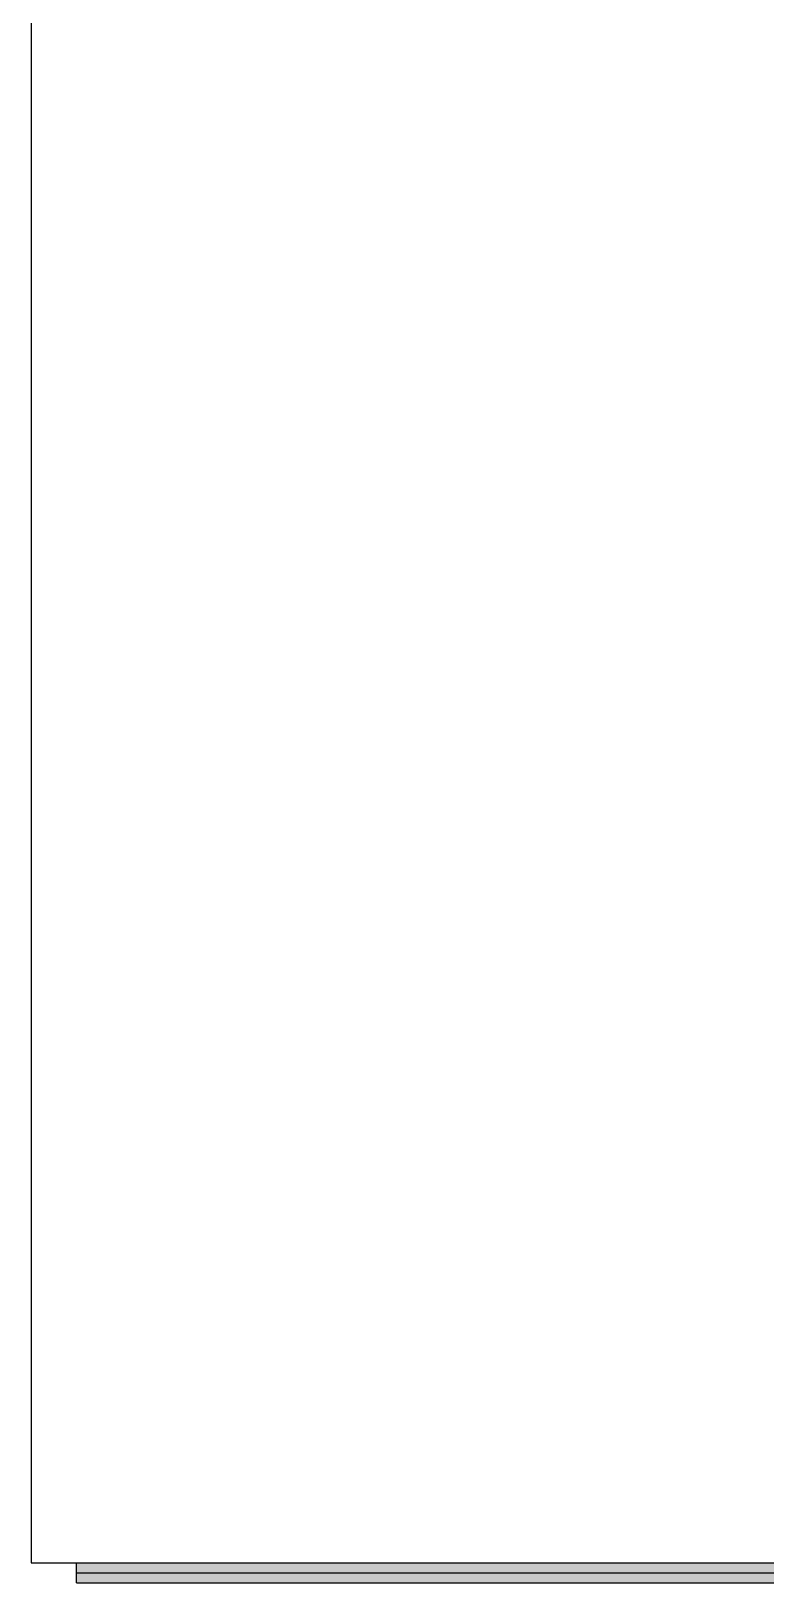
# Model space of a CAD drawing. Extents: x 2558 to 85222, y -662 to 28852.
# Drawn here: x 23464 to 26190, y 5840 to 11593 of the extents above; entities that cross this region are included whole.
import ezdxf

# ---------------------------------------------------------------- set-up
doc = ezdxf.new("R2010")
doc.units = 0
doc.header["$MEASUREMENT"] = 0
doc.layers.get('0').update_dxf_attribs({"linetype": 'CONTINUOUS'})
doc.layers.add('TABLE', color=7, linetype='CONTINUOUS')

# ---------------------------------------------------------------- blocks, each defined once
blk = doc.blocks.new('RCSTD1_STANDARD_OUTLINE')
blk.add_line((168.75, -75), (168.75, 0))
at = {"color": 2}
blk.add_solid([(168.75, 0), (168.75, -75), (16743.211561, 0), (16818.211561, -75)], dxfattribs=at)
at = {"layer": 'TABLE'}
for p, q in [((0, 22484.087421), (0, 0)), ((0, 0), (16743.211561, 0))]:
    blk.add_line(p, q, dxfattribs=at)
at = {"layer": 'TABLE', "color": 2}
for p, q in [((168.75, -37.5), (16780.711561, -37.5)), ((168.75, -75), (16818.211561, -75))]:
    blk.add_line(p, q, dxfattribs=at)

msp = doc.modelspace()

# ---------------------------------------------------------------- block references
msp.add_blockref('RCSTD1_STANDARD_OUTLINE', (23464.479719, 5914.787746))

doc.saveas('drawing.dxf')
